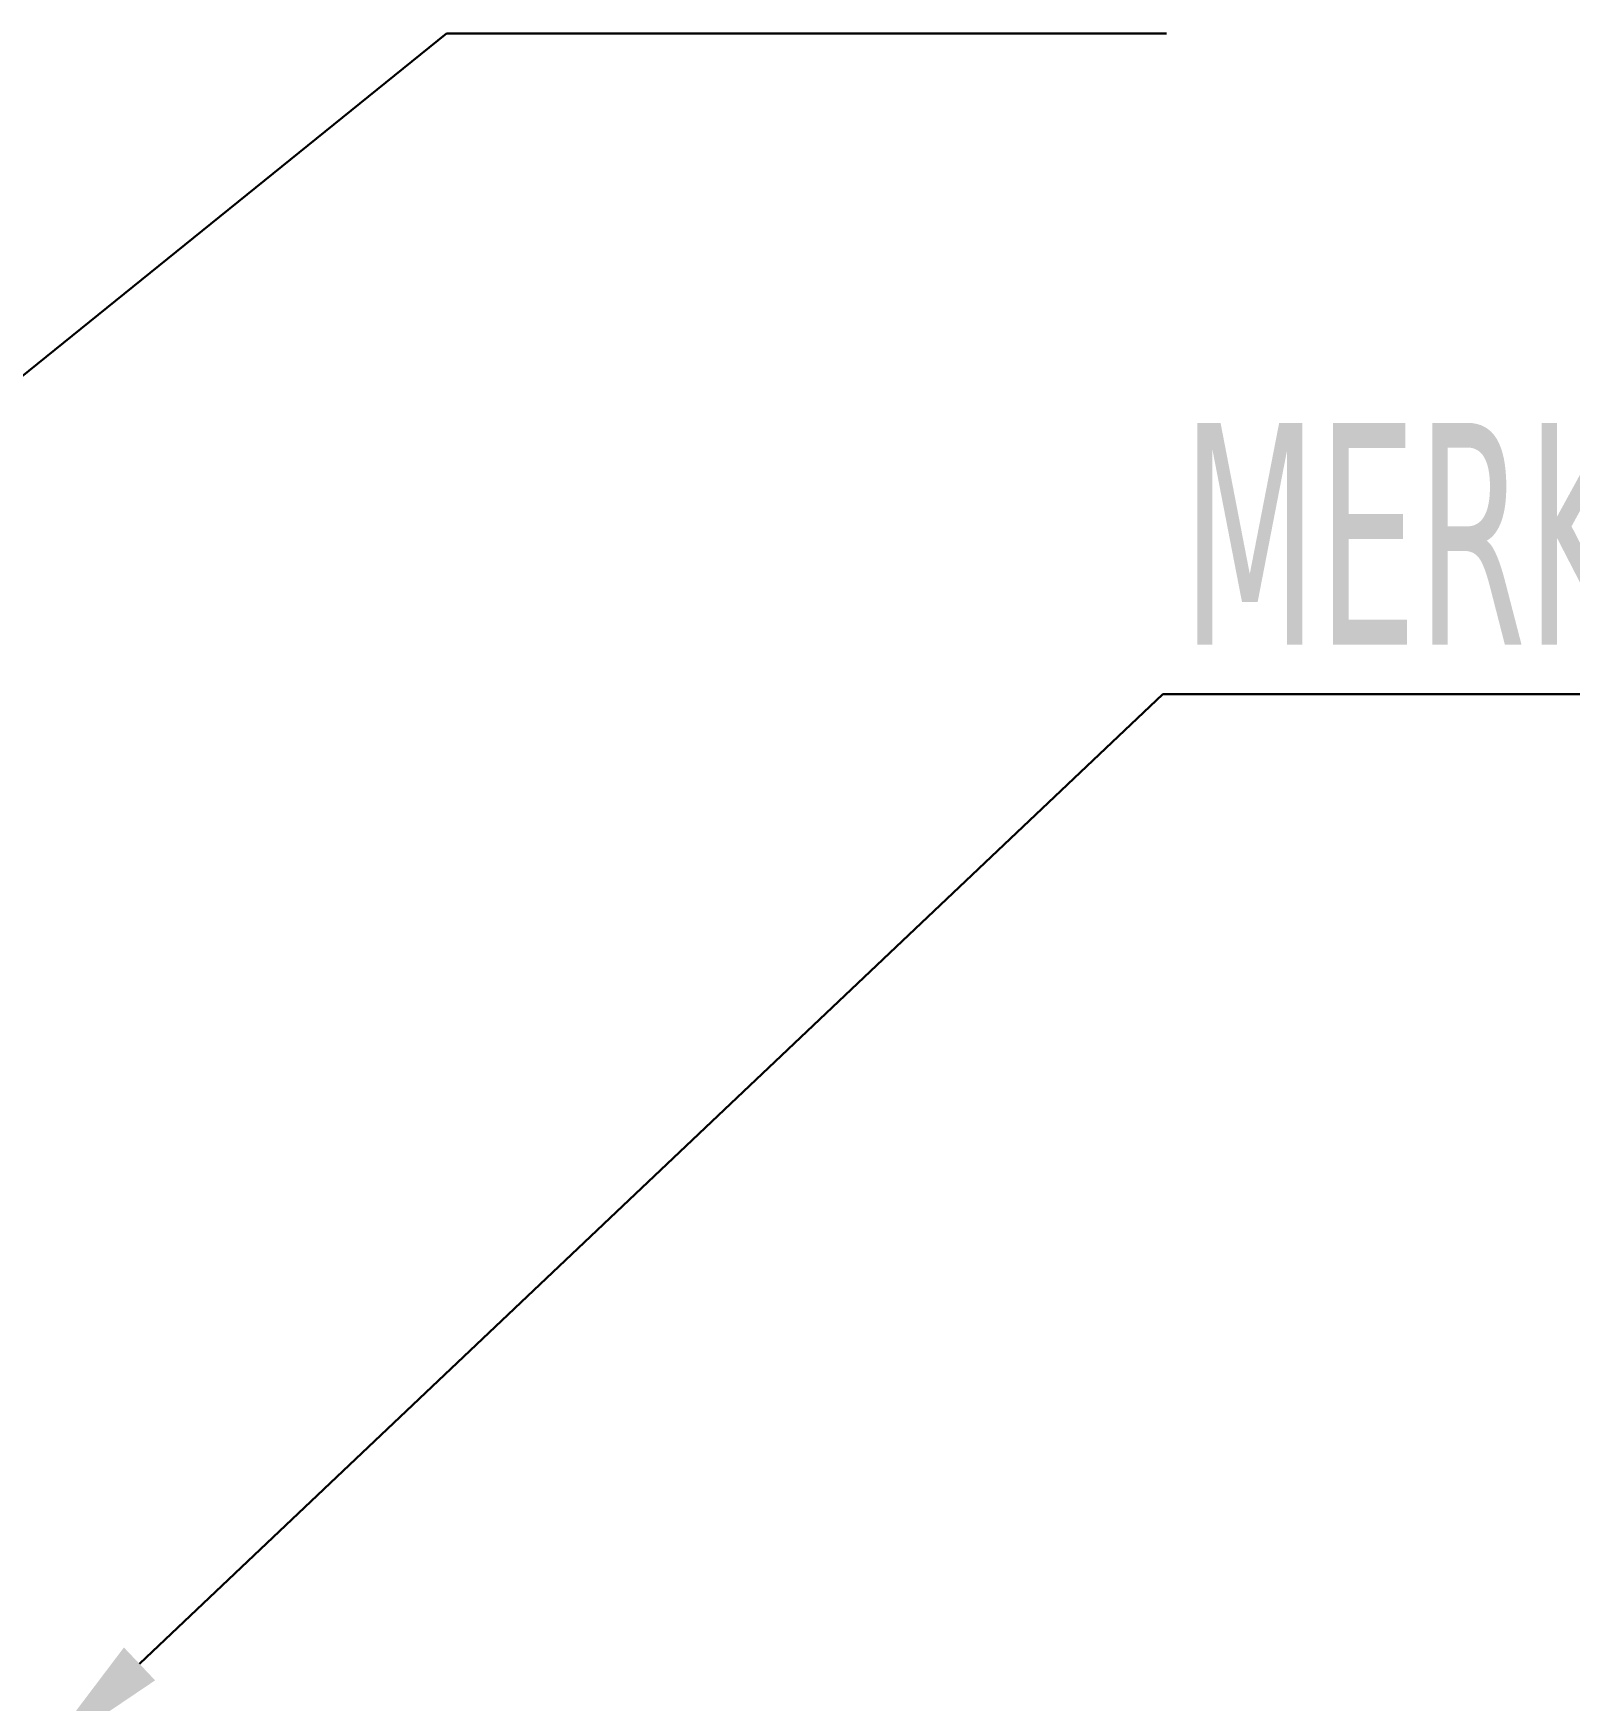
# Model space of a CAD drawing. Header units: centimetres. Extents: x 394264 to 551709, y 50011 to 59011.
# Drawn here: x 545276.1 to 545442.1, y 51842.4 to 52022.6 of the extents above; entities that cross this region are included whole.
import ezdxf

# ---------------------------------------------------------------- set-up
doc = ezdxf.new("R2010")
doc.units = ezdxf.units.CM
doc.layers.add('0-KRCN-YNG-DETAY-ÇERÇEVE', color=71, linetype='Continuous', lineweight=40)
doc.layers.add('T-DETAY', color=9, linetype='Continuous', lineweight=30)
doc.styles.add('ROMANS', font='tahoma.ttf', dxfattribs={"width": 0.8})

# ---------------------------------------------------------------- blocks, each defined once
blk = doc.blocks.new('G$C7454597B')
at = {"layer": 'T-DETAY', "color": 6}
for p, q in [((331.777, -662.406, 69118.556), (355.273, -643.42, 69118.556)), ((355.273, -643.42, 69118.556), (394.177, -643.42, 69118.556)), ((338.686, -731.531, 69118.556), (393.968, -679.136, 69118.556)), ((393.968, -679.136, 69118.556), (515.061, -679.136, 69118.556))]:
    blk.add_line(p, q, dxfattribs=at)
blk.add_solid([(339.529, -732.42, 69118.556), (333.351, -736.587, 69118.556), (337.843, -730.641, 69118.556)], dxfattribs=at)
at = {"layer": 'T-DETAY', "color": 7, "style": 'ROMANS', "width": 0.6}
blk.add_text('MERKEZLEME APARATI', height=11.99557, dxfattribs=at).set_placement((395.01, -676.462, 69118.556))
blk = doc.blocks.new('*U239')
at = {"layer": '0-KRCN-YNG-DETAY-ÇERÇEVE', "xscale": 2, "yscale": 2, "zscale": 2}
blk.add_blockref('G$C7454597B', (0, 0), dxfattribs=at)

msp = doc.modelspace()

# ---------------------------------------------------------------- block references
at = {"layer": '0-KRCN-YNG-DETAY-ÇERÇEVE'}
msp.add_blockref('*U239', (544610.18, 53309.44), dxfattribs=at)

doc.saveas('drawing.dxf')
